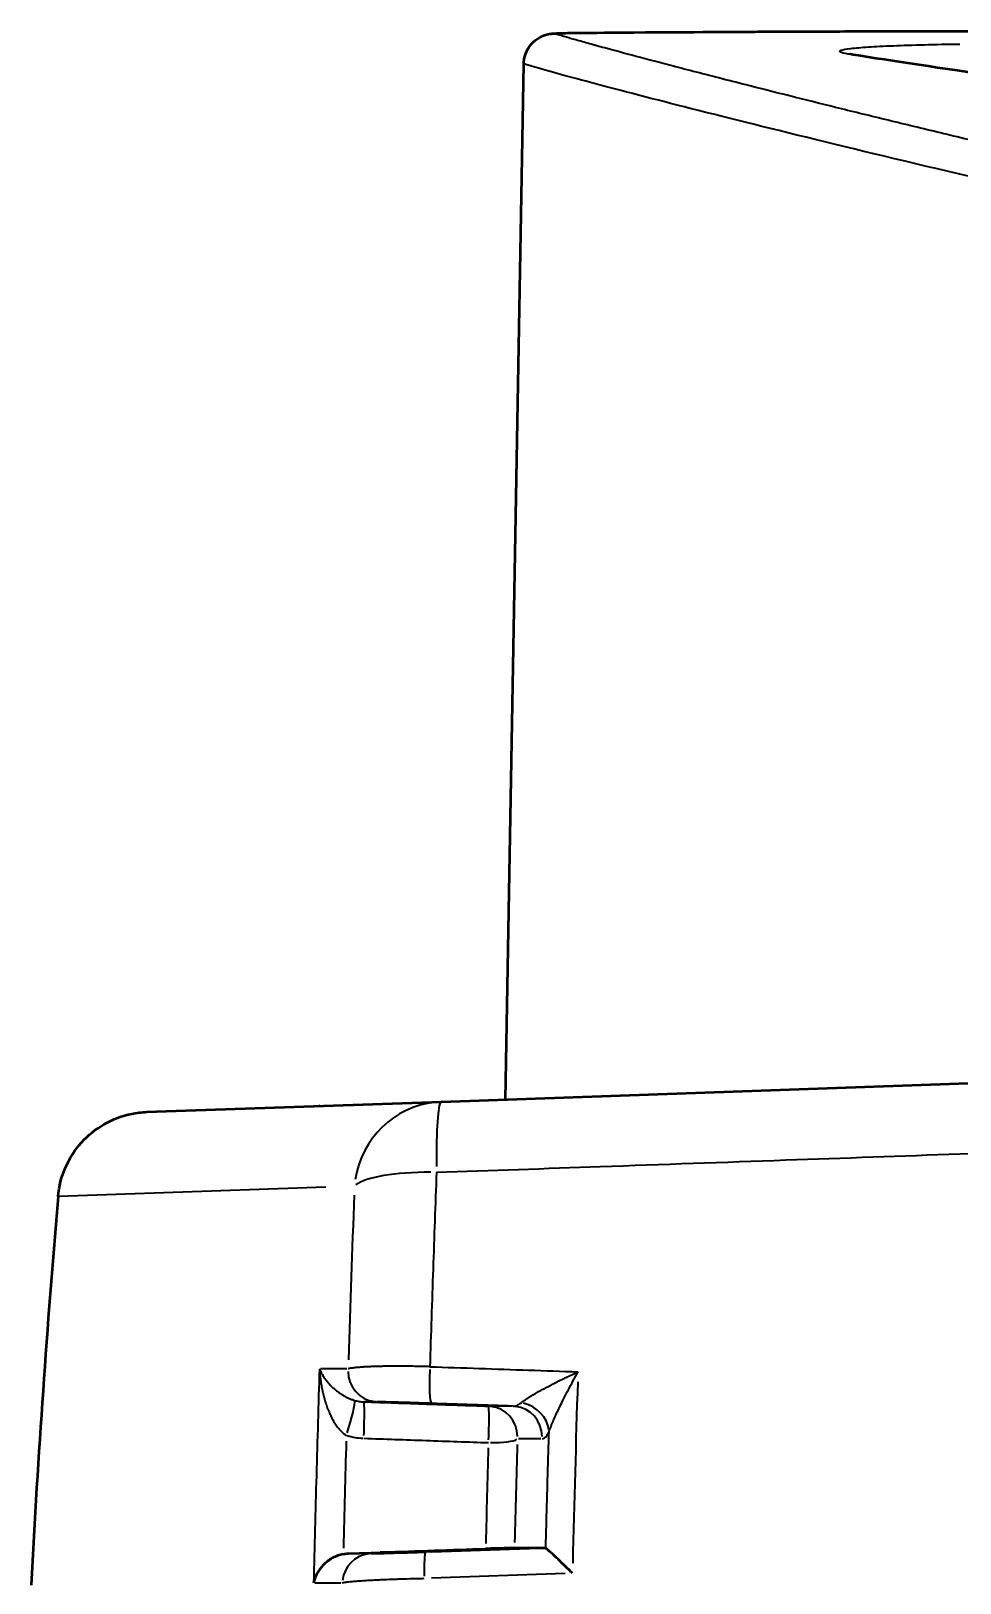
# Model space of a CAD drawing. Header units: millimetres. Extents: x 40 to 2195, y 40 to 1687.
# Drawn here: x 995.8 to 1026, y 1410.8 to 1461.2 of the extents above; entities that cross this region are included whole.
import ezdxf

# ---------------------------------------------------------------- set-up
doc = ezdxf.new("R2010")
doc.units = ezdxf.units.MM
doc.header["$LTSCALE"] = 8
doc.layers.add('Visible (ISO)', color=7, linetype='Continuous', lineweight=50)
doc.layers.add('Visible Narrow (ISO)', color=7, linetype='Continuous', lineweight=35)

msp = doc.modelspace()

# ---------------------------------------------------------------- linework, layer by layer
at = {"layer": 'Visible (ISO)'}
for p, q in [((1011.188, 1426.488), (1011.776, 1460.135)), ((1011.776, 1460.135), (1011.776, 1460.135)), ((1009.1, 1426.415), (1031.6, 1427.201)), ((999.53, 1426.081), (1009.1, 1426.415)), ((1006.095, 1418.509), (1006.095, 1418.509)), ((1006.066, 1411.734), (1007.19, 1411.773)), ((1007.929, 1411.773), (1007.11, 1411.773))]:
    msp.add_line(p, q, dxfattribs=at)
for centre, radius, start, end in [((1009.204, 1423.417), 3, 92, 92.0354), ((1005.251, 1423.279), 3, 92, 92.0543), ((1395.186, 1389.201), 400, 175.10414, 176.91759)]:
    msp.add_arc(centre, radius, start, end, dxfattribs=at)
for centre, major_axis, ratio, start_param, end_param in [((1009.204, 1423.417), (-0.105, 2.998), 0.081233, 6.283123, 6.283185), ((1356.62, 1389.197), (-0.035, 381.569), 0.91208, 1.511328, 1.511404), ((1010.498, 1411.88), (-1.001, -0.035), 0.007312, 3.350757, 4.673045), ((1452.17, 1412.192), (-450.329, -0.279), 0.000029, 0.207234, 0.214865), ((1452.169, 1412.21), (-450.328, -0.296), 0.000038, 0.214865, 0.217599)]:
    msp.add_ellipse(centre, major_axis=major_axis, ratio=ratio, start_param=start_param, end_param=end_param, dxfattribs=at)
for points in [[(1013.768, 1461.144), (1017.972, 1461.177), (1022.176, 1461.196), (1026.38, 1461.2)], [(1012.197, 1411.916), (1010.796, 1411.868), (1009.401, 1411.82), (1008.013, 1411.773)]]:
    msp.add_open_spline(points, degree=3, dxfattribs=at)
for points, knots in [([(1011.776, 1460.135), (1011.778, 1460.243), (1011.798, 1460.352), (1011.87, 1460.553), (1011.922, 1460.649), (1012.053, 1460.816), (1012.133, 1460.89), (1012.263, 1460.978), (1012.309, 1461.003), (1012.398, 1461.045), (1012.442, 1461.062), (1012.516, 1461.084), (1012.546, 1461.092), (1012.606, 1461.105), (1012.635, 1461.109), (1012.678, 1461.115), (1012.695, 1461.117), (1012.739, 1461.121), (1012.764, 1461.123), (1012.866, 1461.129), (1012.956, 1461.131), (1013.16, 1461.136), (1013.262, 1461.138), (1013.493, 1461.141), (1013.626, 1461.143), (1013.768, 1461.144)], [0, 0, 0, 0, 0.0324192, 0.0324192, 0.0643175, 0.0643175, 0.0962208, 0.0962208, 0.1118069, 0.1118069, 0.1262738, 0.1262738, 0.1364715, 0.1364715, 0.148801, 0.148801, 0.159513, 0.159513, 0.1802777, 0.1802777, 0.2427765, 0.2427765, 0.289312, 0.289312, 0.3383246, 0.3383246, 0.3383246, 0.3383246]), ([(1022.4, 1460.456), (1022.4, 1460.456), (1022.404, 1460.455), (1022.426, 1460.451), (1022.449, 1460.446), (1022.478, 1460.442)], [0.17289755, 0.17289755, 0.17289755, 0.17289755, 0.19764054, 0.19764054, 0.23783324, 0.23783324, 0.23783324, 0.23783324]), ([(1022.478, 1460.442), (1025, 1460.037), (1028.867, 1459.474), (1037.176, 1458.438), (1041.111, 1457.987), (1045.451, 1457.551)], [0, 0, 0, 0, 2.551073, 2.551073, 4.312393, 4.312393, 4.312393, 4.312393]), ([(996.646, 1423.339), (996.674, 1423.662), (996.755, 1423.984), (997.012, 1424.573), (997.188, 1424.848), (997.614, 1425.323), (997.868, 1425.528), (998.421, 1425.845), (998.727, 1425.96), (999.201, 1426.056), (999.366, 1426.076), (999.53, 1426.081)], [0, 0, 0, 0, 0.0972245, 0.0972245, 0.1927568, 0.1927568, 0.2883498, 0.2883498, 0.3839406, 0.3839406, 0.4334187, 0.4334187, 0.4334187, 0.4334187]), ([(1007.19, 1411.773), (1007.748, 1411.792), (1008.306, 1411.811), (1009.421, 1411.85), (1009.979, 1411.87), (1010.537, 1411.889)], [-0.3350103, -0.3350103, -0.3350103, -0.3350103, -0.1675057, -0.1675057, -0.000001, -0.000001, -0.000001, -0.000001]), ([(1012.461, 1411.916), (1012.467, 1411.916), (1012.472, 1411.916), (1012.483, 1411.912), (1012.489, 1411.909), (1012.494, 1411.905)], [-0.01567306, -0.01567306, -0.01567306, -0.01567306, -0.00783724, -0.00783724, -0.00000132, -0.00000132, -0.00000132, -0.00000132]), ([(1013.36, 1411.097), (1013.343, 1411.113), (1013.327, 1411.129), (1013.228, 1411.226), (1013.146, 1411.306), (1012.987, 1411.459), (1012.91, 1411.533), (1012.755, 1411.678), (1012.68, 1411.748), (1012.563, 1411.851), (1012.519, 1411.888), (1012.494, 1411.905)], [-0.1561845, -0.1561845, -0.1561845, -0.1561845, -0.149313, -0.149313, -0.1140331, -0.1140331, -0.0780923, -0.0780923, -0.0368795, -0.0368795, -0.0000013, -0.0000013, -0.0000013, -0.0000013]), ([(1005.911, 1411.717), (1005.852, 1411.706), (1005.794, 1411.69), (1005.677, 1411.648), (1005.62, 1411.622), (1005.448, 1411.528), (1005.346, 1411.447), (1005.182, 1411.277), (1005.118, 1411.188), (1005.017, 1411.008), (1004.98, 1410.915), (1004.954, 1410.817), (1004.952, 1410.805), (1004.949, 1410.794), (1004.948, 1410.788)], [-0.1530746, -0.1530746, -0.1530746, -0.1530746, -0.1350658, -0.1350658, -0.1157977, -0.1157977, -0.0744074, -0.0744074, -0.0367045, -0.0367045, 0, 0, 0.0021992, 0.0043983, 0.0043983, 0.0043983, 0.0043983]), ([(1005.911, 1411.717), (1005.937, 1411.722), (1005.962, 1411.725), (1006.014, 1411.731), (1006.04, 1411.733), (1006.066, 1411.734)], [0.00000154, 0.00000154, 0.00000154, 0.00000154, 0.00778345, 0.00778345, 0.01556524, 0.01556524, 0.01556524, 0.01556524])]:
    msp.add_open_spline(points, degree=3, knots=knots, dxfattribs=at)
at = {"layer": 'Visible Narrow (ISO)'}
for p, q in [((1011.221, 1428.171), (1011.751, 1458.451)), ((1005.344, 1423.643), (996.67, 1423.34)), ((1006.023, 1417.735), (1005.185, 1417.735)), ((1011.391, 1416.524), (1010.671, 1416.524)), ((1012.331, 1415.458), (1011.612, 1415.458)), ((1008.788, 1411.791), (1012.268, 1411.91)), ((1004.993, 1410.788), (1005.831, 1410.788)), ((1013.119, 1411.088), (1008.784, 1410.939))]:
    msp.add_line(p, q, dxfattribs=at)
for centre, major_axis, ratio, start_param, end_param in [((1017.705, -914.463), (41.403, 2375.394), 0.865628, 0.016221, 0.021737), ((1012.779, 1460.115), (0.304, 0.953), 0.998445, 0.387381, 1.784521), ((1013.776, 1460.144), (-0.008, 1), 0.499935, 6.26794, 6.282323), ((1022.32, 1459.454), (0.158, 0.987), 0.953329, 0.008407, 0.158391), ((1009.204, 1423.417), (-0.105, 2.998), 0.978765, 0.073097, 1.377851), ((1009.204, 1423.417), (-0.105, 2.998), 0.081233, 0.066528, 1.264039), ((1009.204, 1423.417), (-2.998, 0.115), 0.232584, 4.871843, 6.009195), ((1028.854, 1389.14), (-0.023, -146.739), 0.158331, 4.476902, 4.514216), ((1007.046, 1417.664), (0, -1), 0.978366, 4.721399, 6.167284), ((1008.815, 1417.614), (-0.034, -0.999), 0.095414, 4.609486, 6.187874), ((1036.868, 1389.19), (0.028, 148.659), 0.159913, 1.380491, 1.420689), ((1005.979, 1415.761), (0.297, 0.955), 0.090089, 4.627639, 6.136402), ((1006.544, 1415.665), (0.035, 0.999), 0.04203, 4.614251, 6.188526), ((1448.866, 1416.504), (-451.626, 0.158), 0.000056, 6.075022, 6.079233), ((1010.596, 1415.525), (0.035, 0.999), 0.04198, 4.615379, 6.188572), ((1010.596, 1415.525), (0, 1), 0.978872, 4.726101, 6.167831), ((1011.397, 1415.524), (0, 1), 0.977098, 4.726326, 6.16777), ((1011.623, 1415.757), (-0.896, 0.443), 0.866247, 3.657905, 4.967107), ((1026.766, 1389.167), (-0.005, -140.648), 0.150228, 4.52491, 4.54998), ((1006.608, 1417.652), (-1.259, 1.792), 0.978095, 2.252921, 2.491936), ((1010.596, 1415.525), (1, -0.029), 0.183737, 4.818743, 6.008016), ((1012.521, 1417.627), (-0.156, -2.169), 0.213879, 0.038749, 0.458872), ((1031.956, 1389.18), (0.024, 140.659), 0.15433, 1.384996, 1.407419), ((1032.833, 1389.179), (0.023, 141.279), 0.153183, 1.384996, 1.407907), ((1008.63, 1410.785), (-0.034, 0.999), 0.083021, 0.078285, 1.350383), ((1006.855, 1410.734), (0, 1), 0.977851, 0.109775, 1.442661), ((1453.595, 1411.718), (-456.893, 0.014), 0.000021, 6.072754, 6.079988)]:
    msp.add_ellipse(centre, major_axis=major_axis, ratio=ratio, start_param=start_param, end_param=end_param, dxfattribs=at)
for points, knots in [([(1012.779, 1461.115), (1012.771, 1461.118), (1012.779, 1461.12), (1012.803, 1461.123), (1012.827, 1461.125), (1012.868, 1461.127), (1012.923, 1461.129), (1012.979, 1461.131), (1013.05, 1461.133), (1013.134, 1461.135), (1013.218, 1461.137), (1013.316, 1461.139), (1013.424, 1461.14), (1013.531, 1461.141), (1013.648, 1461.143), (1013.776, 1461.144)], [0, 0, 0, 0, 0.2, 0.2, 0.2, 0.4, 0.4, 0.4, 0.6, 0.6, 0.6, 0.8, 0.8, 0.8, 1, 1, 1, 1]), ([(1031.543, 1456.432), (1030.967, 1456.564), (1030.404, 1456.693), (1029.304, 1456.948), (1028.766, 1457.074), (1027.715, 1457.32), (1027.203, 1457.441), (1026.377, 1457.637), (1026.057, 1457.713), (1025.637, 1457.814), (1025.533, 1457.839), (1024.843, 1458.005), (1024.275, 1458.142), (1023.166, 1458.412), (1022.626, 1458.544), (1021.588, 1458.8), (1021.089, 1458.924), (1020.561, 1459.056), (1020.511, 1459.069), (1019.783, 1459.251), (1019.148, 1459.412), (1017.959, 1459.715), (1017.405, 1459.858), (1016.837, 1460.006), (1016.765, 1460.025), (1016.694, 1460.043), (1016.226, 1460.165), (1015.809, 1460.275), (1015.053, 1460.476), (1014.713, 1460.568), (1014.308, 1460.678), (1014.21, 1460.705), (1014.11, 1460.732), (1014.104, 1460.734), (1013.928, 1460.782), (1013.771, 1460.826), (1013.487, 1460.906), (1013.359, 1460.942), (1013.131, 1461.008), (1013.032, 1461.037), (1012.883, 1461.082), (1012.827, 1461.1), (1012.779, 1461.115)], [0, 0, 0, 0, 0.051662, 0.051662, 0.103384, 0.103384, 0.155098, 0.155098, 0.188812, 0.188812, 0.2, 0.2, 0.263525, 0.263525, 0.328335, 0.328335, 0.393145, 0.393145, 0.4, 0.4, 0.492814, 0.492814, 0.586563, 0.586563, 0.597462, 0.6, 0.6, 0.685877, 0.685877, 0.771131, 0.771131, 0.8, 0.8, 0.801783, 0.801783, 0.854612, 0.854612, 0.907443, 0.907443, 0.960168, 0.960168, 1, 1, 1, 1]), ([(1022.32, 1460.453), (1022.188, 1460.474), (1022.02, 1460.516), (1022.048, 1460.578), (1022.359, 1460.635), (1022.938, 1460.685), (1023.751, 1460.726), (1024.774, 1460.758), (1025.543, 1460.773), (1025.953, 1460.779)], [0, 0, 0, 0, 0.1428571, 0.2857143, 0.4285714, 0.5714286, 0.7142857, 0.8571429, 1, 1, 1, 1]), ([(1045.351, 1457.55), (1044.817, 1457.604), (1044.29, 1457.657), (1043.249, 1457.766), (1042.734, 1457.82), (1041.72, 1457.928), (1041.219, 1457.982), (1040.234, 1458.091), (1039.749, 1458.145), (1038.866, 1458.244), (1038.467, 1458.29), (1038.005, 1458.343), (1037.937, 1458.351), (1037.364, 1458.417), (1036.866, 1458.476), (1035.886, 1458.593), (1035.404, 1458.651), (1034.458, 1458.766), (1033.993, 1458.824), (1033.084, 1458.937), (1032.639, 1458.994), (1031.951, 1459.082), (1031.703, 1459.114), (1031.448, 1459.147), (1031.438, 1459.148), (1030.737, 1459.239), (1030.073, 1459.327), (1028.8, 1459.499), (1028.192, 1459.583), (1027.127, 1459.732), (1026.662, 1459.798), (1026.187, 1459.867), (1026.159, 1459.871), (1025.81, 1459.921), (1025.498, 1459.967), (1024.895, 1460.056), (1024.603, 1460.099), (1024.04, 1460.184), (1023.768, 1460.226), (1023.247, 1460.306), (1022.996, 1460.346), (1022.607, 1460.407), (1022.461, 1460.43), (1022.32, 1460.453)], [0, 0, 0, 0, 0.0501034, 0.0501034, 0.1003306, 0.1003306, 0.1505348, 0.1505348, 0.2005562, 0.2005562, 0.2428023, 0.2428023, 0.25, 0.25, 0.3043724, 0.3043724, 0.3587458, 0.3587458, 0.4130943, 0.4130943, 0.4673746, 0.4673746, 0.4987196, 0.4987196, 0.5, 0.5, 0.588469, 0.588469, 0.676586, 0.676586, 0.75, 0.75, 0.7546321, 0.7546321, 0.8078552, 0.8078552, 0.8611051, 0.8611051, 0.9142729, 0.9142729, 0.967175, 0.967175, 1, 1, 1, 1]), ([(1008.943, 1424.122), (1010.718, 1424.185), (1012.491, 1424.247), (1014.263, 1424.31), (1016.274, 1424.38), (1018.283, 1424.451), (1020.29, 1424.522), (1024.066, 1424.655), (1027.836, 1424.788), (1031.6, 1424.92)], [0, 0, 0, 0, 0.2341962, 0.2341962, 0.2341962, 0.5, 0.5, 0.5, 1, 1, 1, 1]), ([(1008.943, 1424.122), (1008.904, 1423.075), (1008.828, 1420.974), (1008.76, 1418.864), (1008.727, 1417.806)], [0.000006, 0.000006, 0.000006, 0.000006, 0.5, 0.9999981, 0.9999981, 0.9999981, 0.9999981]), ([(1005.139, 1417.735), (1005.103, 1416.581), (1005.035, 1414.269), (1004.975, 1411.95), (1004.948, 1410.788)], [0.0000075, 0.0000075, 0.0000075, 0.0000075, 0.5, 0.9999992, 0.9999992, 0.9999992, 0.9999992]), ([(1005.139, 1417.735), (1005.143, 1417.673), (1005.148, 1417.612), (1005.154, 1417.553), (1005.157, 1417.521), (1005.16, 1417.49), (1005.164, 1417.459), (1005.171, 1417.401), (1005.179, 1417.344), (1005.187, 1417.289), (1005.191, 1417.26), (1005.196, 1417.232), (1005.201, 1417.205), (1005.211, 1417.143), (1005.223, 1417.083), (1005.235, 1417.025), (1005.239, 1417.007), (1005.243, 1416.988), (1005.248, 1416.97), (1005.262, 1416.908), (1005.277, 1416.848), (1005.293, 1416.79), (1005.296, 1416.778), (1005.299, 1416.766), (1005.302, 1416.754), (1005.32, 1416.694), (1005.338, 1416.636), (1005.356, 1416.58), (1005.359, 1416.572), (1005.361, 1416.565), (1005.364, 1416.557), (1005.384, 1416.5), (1005.404, 1416.446), (1005.425, 1416.393), (1005.427, 1416.388), (1005.429, 1416.383), (1005.431, 1416.378), (1005.454, 1416.321), (1005.478, 1416.267), (1005.503, 1416.215), (1005.528, 1416.163), (1005.554, 1416.114), (1005.58, 1416.067), (1005.606, 1416.021), (1005.633, 1415.977), (1005.661, 1415.935), (1005.689, 1415.894), (1005.717, 1415.855), (1005.746, 1415.819), (1005.768, 1415.791), (1005.791, 1415.765), (1005.813, 1415.741), (1005.821, 1415.733), (1005.828, 1415.726), (1005.835, 1415.719), (1005.865, 1415.688), (1005.895, 1415.661), (1005.925, 1415.637), (1005.948, 1415.618), (1005.972, 1415.601), (1005.995, 1415.586), (1006.001, 1415.582), (1006.007, 1415.578), (1006.014, 1415.575)], [0.000014, 0.000014, 0.000014, 0.000014, 0.0501966, 0.0501966, 0.0501966, 0.0769231, 0.0769231, 0.0769231, 0.1277085, 0.1277085, 0.1277085, 0.1538462, 0.1538462, 0.1538462, 0.2121403, 0.2121403, 0.2121403, 0.2307692, 0.2307692, 0.2307692, 0.2946845, 0.2946845, 0.2946845, 0.3076923, 0.3076923, 0.3076923, 0.375627, 0.375627, 0.375627, 0.3846154, 0.3846154, 0.3846154, 0.4547011, 0.4547011, 0.4547011, 0.4615385, 0.4615385, 0.4615385, 0.5384615, 0.5384615, 0.5384615, 0.6153846, 0.6153846, 0.6153846, 0.6923077, 0.6923077, 0.6923077, 0.7692308, 0.7692308, 0.7692308, 0.8275834, 0.8275834, 0.8275834, 0.8461538, 0.8461538, 0.8461538, 0.9230769, 0.9230769, 0.9230769, 0.9836089, 0.9836089, 0.9836089, 0.9999995, 0.9999995, 0.9999995, 0.9999995]), ([(1005.139, 1417.735), (1005.157, 1417.691), (1005.197, 1417.607), (1005.266, 1417.489), (1005.343, 1417.38), (1005.425, 1417.28), (1005.511, 1417.187), (1005.6, 1417.102), (1005.693, 1417.025), (1005.788, 1416.954), (1005.885, 1416.89), (1005.985, 1416.833), (1006.086, 1416.784), (1006.185, 1416.743), (1006.25, 1416.722), (1006.281, 1416.712)], [0.0000222, 0.0000222, 0.0000222, 0.0000222, 0.0769231, 0.1538462, 0.2307692, 0.3076923, 0.3846154, 0.4615385, 0.5384615, 0.6153846, 0.6923077, 0.7692308, 0.8461538, 0.9230769, 0.9999989, 0.9999989, 0.9999989, 0.9999989]), ([(1008.727, 1417.806), (1008.65, 1417.808), (1008.575, 1417.81), (1008.451, 1417.813), (1008.401, 1417.814), (1008.275, 1417.816), (1008.201, 1417.818), (1008.108, 1417.819), (1008.087, 1417.819), (1008.002, 1417.82), (1007.94, 1417.82), (1007.835, 1417.821), (1007.791, 1417.821), (1007.689, 1417.822), (1007.632, 1417.822), (1007.557, 1417.821), (1007.538, 1417.821), (1007.454, 1417.821), (1007.392, 1417.82), (1007.307, 1417.819), (1007.282, 1417.819), (1007.199, 1417.818), (1007.143, 1417.817), (1007.086, 1417.815), (1007.081, 1417.815), (1007.023, 1417.814), (1006.972, 1417.812), (1006.905, 1417.81), (1006.887, 1417.81), (1006.821, 1417.807), (1006.776, 1417.806), (1006.69, 1417.802), (1006.649, 1417.8), (1006.598, 1417.797), (1006.586, 1417.796), (1006.539, 1417.793), (1006.506, 1417.791), (1006.44, 1417.786), (1006.408, 1417.783), (1006.371, 1417.78), (1006.364, 1417.779), (1006.332, 1417.776), (1006.308, 1417.774), (1006.262, 1417.769), (1006.24, 1417.766), (1006.214, 1417.762), (1006.208, 1417.762), (1006.186, 1417.758), (1006.17, 1417.756), (1006.134, 1417.75), (1006.116, 1417.746), (1006.089, 1417.74), (1006.079, 1417.737), (1006.07, 1417.735)], [0.0000027, 0.0000027, 0.0000027, 0.0000027, 0.0405647, 0.0405647, 0.0685653, 0.0685653, 0.1120984, 0.1120984, 0.125, 0.125, 0.1648573, 0.1648573, 0.1943314, 0.1943314, 0.2354533, 0.2354533, 0.25, 0.25, 0.2990433, 0.2990433, 0.320504, 0.320504, 0.3709144, 0.3709144, 0.375, 0.375, 0.4267012, 0.4267012, 0.4465846, 0.4465846, 0.5, 0.5, 0.5547044, 0.5547044, 0.572661, 0.572661, 0.625, 0.625, 0.6835778, 0.6835778, 0.6987184, 0.6987184, 0.75, 0.75, 0.8083523, 0.8083523, 0.8248337, 0.8248337, 0.875, 0.875, 0.9507047, 0.9507047, 1, 1, 1, 1]), ([(1008.727, 1417.806), (1009.261, 1417.788), (1009.795, 1417.769), (1010.864, 1417.732), (1011.398, 1417.714), (1012.469, 1417.677), (1013.005, 1417.659), (1013.541, 1417.64)], [0, 0, 0, 0, 0.3333333, 0.3333333, 0.6666667, 0.6666667, 1, 1, 1, 1]), ([(1011.699, 1416.635), (1011.711, 1416.646), (1011.726, 1416.658), (1011.749, 1416.676), (1011.756, 1416.681), (1011.776, 1416.695), (1011.789, 1416.705), (1011.82, 1416.727), (1011.838, 1416.739), (1011.873, 1416.763), (1011.889, 1416.773), (1011.919, 1416.792), (1011.933, 1416.802), (1011.984, 1416.833), (1012.021, 1416.856), (1012.069, 1416.885), (1012.077, 1416.89), (1012.1, 1416.903), (1012.115, 1416.912), (1012.172, 1416.945), (1012.216, 1416.97), (1012.275, 1417.004), (1012.289, 1417.011), (1012.316, 1417.027), (1012.33, 1417.034), (1012.392, 1417.068), (1012.442, 1417.095), (1012.514, 1417.134), (1012.535, 1417.145), (1012.568, 1417.163), (1012.58, 1417.169), (1012.646, 1417.203), (1012.701, 1417.232), (1012.788, 1417.276), (1012.817, 1417.291), (1012.856, 1417.311), (1012.866, 1417.315), (1012.935, 1417.35), (1012.996, 1417.381), (1013.098, 1417.43), (1013.136, 1417.449), (1013.18, 1417.47), (1013.186, 1417.473), (1013.254, 1417.506), (1013.32, 1417.537), (1013.437, 1417.592), (1013.488, 1417.616), (1013.541, 1417.64)], [0.0000047, 0.0000047, 0.0000047, 0.0000047, 0.0598024, 0.0598024, 0.084636, 0.084636, 0.125, 0.125, 0.177091, 0.177091, 0.2156446, 0.2156446, 0.25, 0.25, 0.3298016, 0.3298016, 0.3462379, 0.3462379, 0.375, 0.375, 0.4540101, 0.4540101, 0.4769607, 0.4769607, 0.5, 0.5, 0.5773746, 0.5773746, 0.6077426, 0.6077426, 0.625, 0.625, 0.700485, 0.700485, 0.7384992, 0.7384992, 0.75, 0.75, 0.824936, 0.824936, 0.869253, 0.869253, 0.875, 0.875, 0.9465205, 0.9465205, 1, 1, 1, 1]), ([(1012.598, 1415.69), (1012.608, 1415.725), (1012.637, 1415.805), (1012.698, 1415.958), (1012.774, 1416.134), (1012.865, 1416.331), (1012.97, 1416.55), (1013.089, 1416.79), (1013.224, 1417.052), (1013.373, 1417.334), (1013.484, 1417.536), (1013.541, 1417.64)], [0.0000082, 0.0000082, 0.0000082, 0.0000082, 0.1111111, 0.2222222, 0.3333333, 0.4444444, 0.5555556, 0.6666667, 0.7777778, 0.8888889, 1, 1, 1, 1]), ([(1008.78, 1416.614), (1008.725, 1416.616), (1008.671, 1416.618), (1008.588, 1416.621), (1008.558, 1416.622), (1008.475, 1416.625), (1008.423, 1416.626), (1008.361, 1416.628), (1008.35, 1416.629), (1008.292, 1416.631), (1008.246, 1416.632), (1008.177, 1416.634), (1008.152, 1416.635), (1008.084, 1416.637), (1008.042, 1416.638), (1007.992, 1416.64), (1007.983, 1416.64), (1007.926, 1416.642), (1007.881, 1416.643), (1007.825, 1416.645), (1007.812, 1416.645), (1007.758, 1416.647), (1007.718, 1416.648), (1007.641, 1416.65), (1007.604, 1416.651), (1007.56, 1416.653), (1007.551, 1416.653), (1007.51, 1416.654), (1007.48, 1416.655), (1007.42, 1416.656), (1007.39, 1416.657), (1007.357, 1416.658), (1007.351, 1416.658), (1007.322, 1416.659), (1007.3, 1416.659), (1007.255, 1416.66), (1007.231, 1416.661), (1007.207, 1416.661), (1007.204, 1416.661), (1007.185, 1416.662), (1007.169, 1416.662), (1007.137, 1416.663), (1007.121, 1416.663), (1007.104, 1416.663), (1007.101, 1416.663), (1007.088, 1416.664), (1007.078, 1416.664), (1007.054, 1416.664), (1007.041, 1416.664), (1007.023, 1416.664), (1007.017, 1416.664), (1007.011, 1416.664)], [0, 0, 0, 0, 0.0434325, 0.0434325, 0.0685648, 0.0685648, 0.1149131, 0.1149131, 0.125, 0.125, 0.1690174, 0.1690174, 0.1943311, 0.1943311, 0.2396714, 0.2396714, 0.25, 0.25, 0.3045175, 0.3045175, 0.3205037, 0.3205037, 0.375, 0.375, 0.4315318, 0.4315318, 0.4465843, 0.4465843, 0.5, 0.5, 0.5602804, 0.5602804, 0.5726607, 0.5726607, 0.625, 0.625, 0.6893739, 0.6893739, 0.6987182, 0.6987182, 0.75, 0.75, 0.8144294, 0.8144294, 0.8248337, 0.8248337, 0.875, 0.875, 0.9507042, 0.9507042, 1, 1, 1, 1]), ([(1011.432, 1416.524), (1010.99, 1416.539), (1010.548, 1416.554), (1009.664, 1416.584), (1009.222, 1416.599), (1008.78, 1416.614)], [0.0000002, 0.0000002, 0.0000002, 0.0000002, 0.5, 0.5, 1, 1, 1, 1]), ([(1006.579, 1415.479), (1007.255, 1415.456), (1007.93, 1415.433), (1009.281, 1415.386), (1009.956, 1415.363), (1010.631, 1415.34)], [0, 0, 0, 0, 0.5, 0.5, 1, 1, 1, 1]), ([(1012.494, 1411.905), (1012.51, 1412.537), (1012.543, 1413.8), (1012.579, 1415.06), (1012.598, 1415.69)], [0.0000006, 0.0000006, 0.0000006, 0.0000006, 0.5, 1, 1, 1, 1]), ([(1006.82, 1411.734), (1006.841, 1411.734), (1006.869, 1411.734), (1006.903, 1411.735), (1006.928, 1411.735), (1006.957, 1411.735), (1006.988, 1411.736), (1007.049, 1411.737), (1007.122, 1411.739), (1007.207, 1411.741), (1007.228, 1411.742), (1007.249, 1411.742), (1007.272, 1411.743), (1007.383, 1411.746), (1007.512, 1411.749), (1007.652, 1411.754), (1007.792, 1411.758), (1007.943, 1411.762), (1008.102, 1411.767), (1008.139, 1411.769), (1008.177, 1411.77), (1008.215, 1411.771), (1008.339, 1411.775), (1008.467, 1411.78), (1008.595, 1411.784)], [0, 0, 0, 0, 0.116742, 0.116742, 0.116742, 0.2, 0.2, 0.2, 0.360096, 0.360096, 0.360096, 0.4, 0.4, 0.4, 0.6, 0.6, 0.6, 0.8, 0.8, 0.8, 0.846932, 0.846932, 0.846932, 1, 1, 1, 1]), ([(1005.878, 1410.788), (1005.91, 1410.795), (1005.952, 1410.802), (1006.004, 1410.809), (1006.042, 1410.814), (1006.084, 1410.818), (1006.132, 1410.823), (1006.184, 1410.828), (1006.242, 1410.834), (1006.306, 1410.839), (1006.354, 1410.843), (1006.405, 1410.846), (1006.46, 1410.85), (1006.491, 1410.852), (1006.524, 1410.855), (1006.557, 1410.857), (1006.622, 1410.861), (1006.691, 1410.865), (1006.764, 1410.869), (1006.836, 1410.873), (1006.911, 1410.877), (1006.989, 1410.881), (1007.034, 1410.883), (1007.081, 1410.885), (1007.128, 1410.887), (1007.132, 1410.887), (1007.136, 1410.887), (1007.14, 1410.888), (1007.221, 1410.891), (1007.304, 1410.895), (1007.39, 1410.898), (1007.476, 1410.901), (1007.565, 1410.904), (1007.656, 1410.908), (1007.704, 1410.909), (1007.754, 1410.911), (1007.804, 1410.912), (1007.86, 1410.914), (1007.916, 1410.916), (1007.973, 1410.917), (1008.126, 1410.922), (1008.283, 1410.925), (1008.441, 1410.929), (1008.475, 1410.929), (1008.509, 1410.93), (1008.543, 1410.931)], [0.0000008, 0.0000008, 0.0000008, 0.0000008, 0.1167443, 0.1167443, 0.1167443, 0.2, 0.2, 0.2, 0.2912392, 0.2912392, 0.2912392, 0.3600986, 0.3600986, 0.3600986, 0.4, 0.4, 0.4, 0.4776872, 0.4776872, 0.4776872, 0.5548313, 0.5548313, 0.5548313, 0.6, 0.6, 0.6, 0.6035288, 0.6035288, 0.6035288, 0.6804516, 0.6804516, 0.6804516, 0.7581628, 0.7581628, 0.7581628, 0.8, 0.8, 0.8, 0.8469315, 0.8469315, 0.8469315, 0.972992, 0.972992, 0.972992, 1, 1, 1, 1])]:
    msp.add_open_spline(points, degree=3, knots=knots, dxfattribs=at)
for points in [[(1011.78, 1460.133), (1011.777, 1460.133), (1011.776, 1460.134), (1011.776, 1460.135)], [(1030.671, 1455.458), (1028.432, 1455.965), (1024.324, 1456.923), (1019.313, 1458.145), (1015.504, 1459.113), (1012.921, 1459.799), (1012.022, 1460.056), (1011.78, 1460.133)], [(1006.281, 1416.712), (1006.33, 1416.698), (1006.429, 1416.676), (1006.529, 1416.666), (1006.579, 1416.664)], [(1006.579, 1416.664), (1007.255, 1416.641), (1008.605, 1416.594), (1009.956, 1416.547), (1010.631, 1416.524)], [(1011.432, 1416.524), (1011.476, 1416.523), (1011.566, 1416.541), (1011.655, 1416.598), (1011.699, 1416.635)]]:
    msp.add_open_spline(points, degree=3, dxfattribs=at)

doc.saveas('drawing.dxf')
